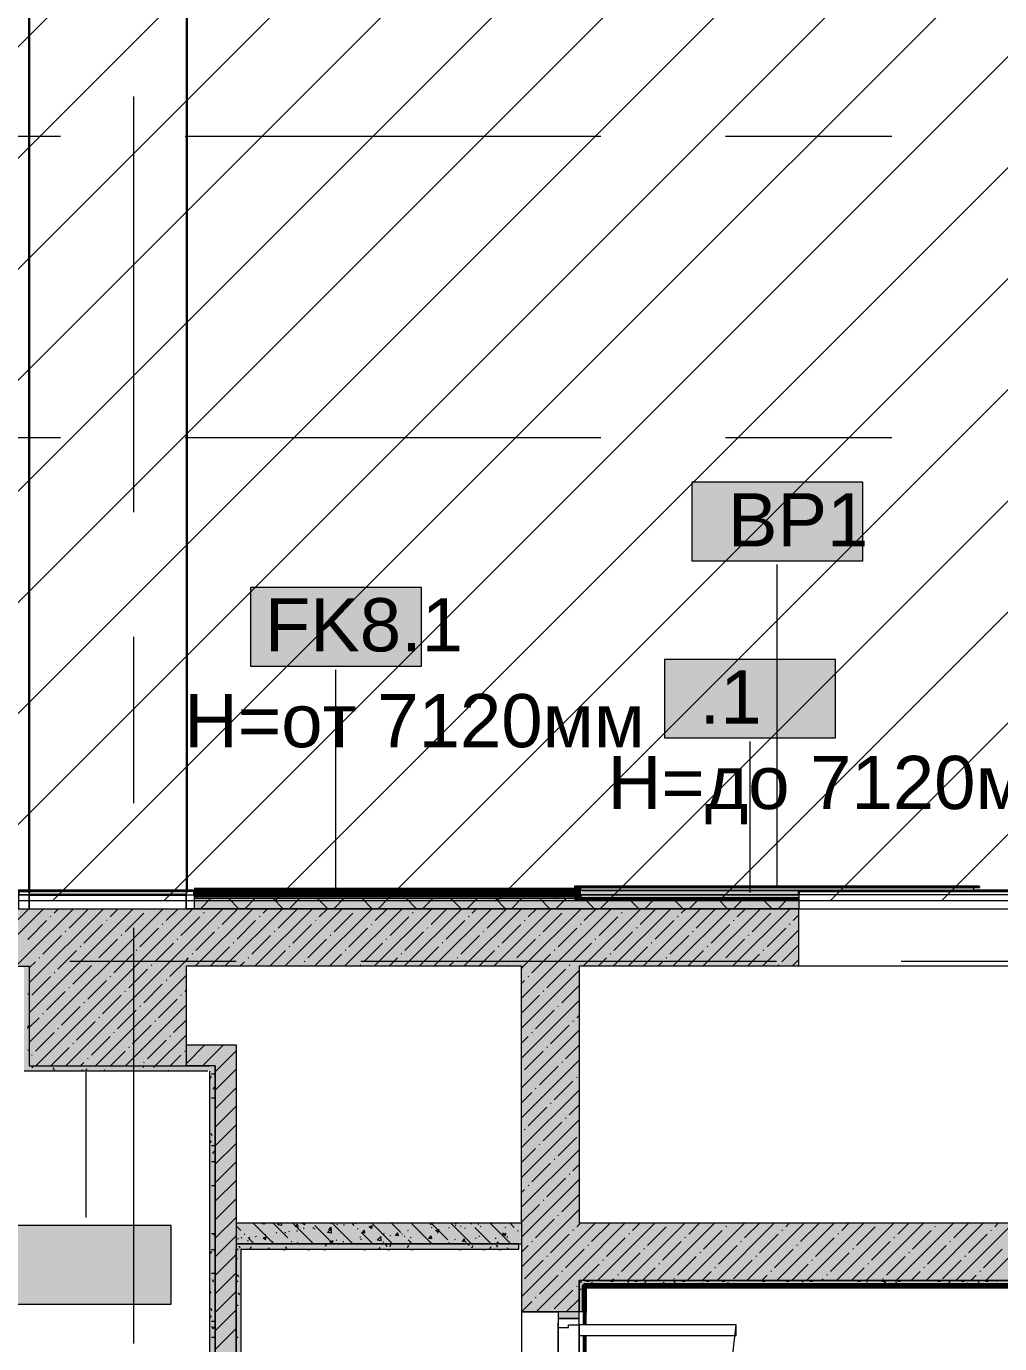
# Model space of a CAD drawing. Header units: millimetres. Extents: x -3817 to 677485, y -22715 to 103890.
# Drawn here: x 345392 to 349109, y 15458 to 20489 of the extents above; entities that cross this region are included whole.
import ezdxf

# ---------------------------------------------------------------- set-up
doc = ezdxf.new("R2010")
doc.units = ezdxf.units.MM
doc.layers.add('PDF _Геометрия', color=7, linetype='Continuous', true_color=0x1d1d1d)
doc.layers.add('PDF _Сплошная заливка', color=7, linetype='Continuous', true_color=0xffffff)
doc.layers.add('PDF _Текст', color=7, linetype='Continuous')
doc.styles.add('PDF GOST-Common', font='arial.ttf')

msp = doc.modelspace()

# ---------------------------------------------------------------- hatches: boundary and pattern name
at = {"layer": 'PDF _Сплошная заливка', "true_color": 0xc0c0c0, "transparency": 33554559}
h = msp.add_hatch(color=9, dxfattribs=at)
h.paths.add_polyline_path([(346933.4, 17159), (347509.9, 17160.5), (347509.9, 17172), (346033.1, 17172), (346033.1, 17159), (346262.4, 17159)], flags=0)
h.paths.add_polyline_path([(342236.4, 17159), (345362.1, 17159), (345362.1, 17172), (341613.9, 17172), (341613.9, 17159)], flags=0)
at = {"layer": 'PDF _Сплошная заливка', "transparency": 33554559}
h = msp.add_hatch(color=256, dxfattribs=at)
h.paths.add_polyline_path([(348342.9, 17119), (348342.9, 17155.5), (347487.4, 17155.5), (347487.4, 17159), (346033.1, 17159), (346033.1, 17119), (348317.4, 17119)], flags=0)
h.paths.add_polyline_path([(341722.9, 17119), (345362.1, 17119), (345362.1, 17159), (341613.9, 17159), (341613.9, 17119)], flags=0)
at = {"layer": 'PDF _Сплошная заливка', "true_color": 0xff8000, "transparency": 33554559}
h = msp.add_hatch(color=30, dxfattribs=at)
h.paths.add_polyline_path([(342072.9, 17172), (345362.1, 17172), (345362.1, 17189), (342072.9, 17189)], flags=0)
h.paths.add_polyline_path([(347478.6, 17172), (348342.9, 17172.5), (348342.9, 17188.5), (346033.1, 17187), (346033.1, 17172), (347436.7, 17172)], flags=0)
h = msp.add_hatch(color=30, dxfattribs=at)
h.paths.add_polyline_path([(346002.9, 17172), (346002.9, 17185), (345404.1, 17185), (345403.1, 17172), (345591.4, 17172)], flags=0)
h.paths.add_polyline_path([(346033.1, 17187), (346033.1, 17189), (346006.1, 17187)], flags=0)
at = {"layer": 'PDF _Сплошная заливка', "true_color": 0x4a715b, "transparency": 33554559}
h = msp.add_hatch(color=117, dxfattribs=at)
h.paths.add_polyline_path([(347981.9, 17155.5), (348342.9, 17155.5), (348342.9, 17160.5), (347487.4, 17160.5), (347487.4, 17155.5), (347939.9, 17155.5)], flags=0)
h.paths.add_polyline_path([(348275.4, 17200.5), (349032.4, 17200.5), (349030.3, 17205.5), (347487.4, 17205.5), (347487.4, 17200.5), (348191.5, 17200.5)], flags=0)
h = msp.add_hatch(color=117, dxfattribs=at)
h.paths.add_polyline_path([(347509.9, 17160.5), (348342.9, 17160.5), (348342.9, 17172.5), (347509.9, 17172.5), (347509.9, 17165.9)], flags=0)
h.paths.add_polyline_path([(348275.4, 17188.5), (349009.9, 17188.5), (349009.9, 17200.5), (347509.9, 17200.5), (347509.9, 17188.5), (348191.5, 17188.5)], flags=0)
at = {"layer": 'PDF _Сплошная заливка', "transparency": 33554559}
h = msp.add_hatch(color=256, dxfattribs=at)
h.paths.add_polyline_path([(350786.8, 16899), (352242.9, 16899), (352242.9, 17119), (350786.8, 17119), (350786.8, 17048.2)], flags=0)
h.paths.add_polyline_path([(355922.9, 16899), (355922.9, 17119), (353702.9, 17119), (353702.9, 16899), (355656.5, 16899)], flags=0)
h.paths.add_polyline_path([(348342.9, 16899), (348342.9, 17119), (346003.1, 17119), (346003.1, 16899), (348275.4, 16899)], flags=0)
h.paths.add_polyline_path([(344102.9, 16899), (345403.1, 16899), (345403.1, 17119), (341722.9, 17119), (341722.9, 16899), (343162.9, 16899)], flags=0)
for points in [[(345591.4, 16519), (346003.1, 16519), (346002.9, 17119), (345403.1, 17119), (345403.1, 16519)], [(346192.9, 16519), (346192.9, 16599), (346003.1, 16599), (346003.1, 16519), (346112.9, 16519)], [(346084.9, 16499), (346092.9, 16499), (346092.9, 16519), (345383.1, 16519), (345383.1, 16499), (345591.4, 16499)], [(346112.9, 13019), (346192.9, 13019), (346192.9, 16519), (346112.9, 16519), (346112.9, 13319)], [(356998.5, 15699), (358082.9, 15699), (358082.9, 15919), (347502.9, 15919), (347502.9, 15699), (356327.5, 15699)]]:
    msp.add_hatch(color=256, dxfattribs=at).paths.add_polyline_path(points)
h = msp.add_hatch(color=256, dxfattribs=at)
h.paths.add_polyline_path([(347282.9, 12809), (347502.9, 12809), (347502.9, 12819), (347282.9, 12819)], flags=0)
h.paths.add_polyline_path([(347282.9, 13319), (347502.9, 13319), (347502.9, 13949), (347282.9, 13949), (347282.9, 13517.4)], flags=0)
h.paths.add_polyline_path([(347282.9, 14649), (347502.9, 14649), (347502.9, 14879), (347282.9, 14879), (347282.9, 14729)], flags=0)
h.paths.add_polyline_path([(347282.9, 15579), (347502.9, 15579), (347502.9, 16899), (347282.9, 16899), (347282.9, 15839)], flags=0)
h = msp.add_hatch(color=256, dxfattribs=at)
h.paths.add_polyline_path([(347502.9, 12799), (347522.9, 12799), (347522.9, 13949), (347502.9, 13949), (347502.9, 12809)], flags=0)
h.paths.add_polyline_path([(347522.9, 14649), (347522.9, 14879), (347502.9, 14879), (347502.9, 14649)], flags=0)
h.paths.add_polyline_path([(347522.9, 15579), (347522.9, 15699), (347502.9, 15699), (347502.9, 15579)], flags=0)
h = msp.add_hatch(color=256, dxfattribs=at)
h.paths.add_polyline_path([(358340.5, 15679), (358503.1, 15679), (358503.1, 15699), (347522.9, 15699), (347522.9, 15679), (356998.5, 15679)], flags=0)
h.paths.add_polyline_path([(361502.9, 15679), (361502.9, 15699), (360103.1, 15699), (360103.1, 15679), (361024.6, 15679)], flags=0)

# ---------------------------------------------------------------- linework, layer by layer
at = {"layer": 'PDF _Геометрия', "color": 8, "lineweight": 9, "true_color": 0x808080}
msp.add_lwpolyline([(357882.9, 17150), (357882.9, 28419), (349202.9, 28419), (349202.9, 28819), (342052.9, 28819), (342052.9, 26599), (342052.9, 17150)], close=True, dxfattribs=at)
at = {"layer": 'PDF _Геометрия', "color": 9, "lineweight": 9, "true_color": 0xc0c0c0}
for points in [[(342099.6, 17150), (353368.6, 28419)], [(342523.9, 17150), (353792.9, 28419)], [(342948.2, 17150), (354217.2, 28419)], [(343372.4, 17150), (354641.4, 28419)], [(343796.7, 17150), (355065.7, 28419)], [(344220.9, 17150), (355489.9, 28419)], [(344645.2, 17150), (355914.2, 28419)], [(345069.5, 17150), (356338.5, 28419)], [(345493.7, 17150), (356762.7, 28419)], [(345918, 17150), (357187, 28419)], [(346342.3, 17150), (357611.3, 28419)], [(346766.5, 17150), (357882.9, 28266.4)], [(347190.8, 17150), (357882.9, 27842.1)], [(347615.1, 17150), (357882.9, 27417.8)], [(348039.3, 17150), (357882.9, 26993.6)], [(348463.6, 17150), (357882.9, 26569.3)], [(348887.9, 17150), (357882.9, 26145)], [(341612.9, 17119), (345362.1, 17119), (345403.1, 17119), (345403.1, 17172), (345403.1, 17119)], [(342072.9, 17172), (345362.1, 17172), (345403.1, 17172), (346002.9, 17172), (346033.1, 17172), (347509.9, 17172)], [(345402.1, 17185), (345362.1, 17185), (345362.1, 17187), (345402.1, 17187)], [(345362.1, 17172), (345362.1, 17185), (345403.1, 17185), (345403.1, 17172), (345362.1, 17172), (345362.1, 17119), (345403.1, 17119), (346002.9, 17119), (346033.1, 17119), (348342.9, 17119), (349202.9, 17119), (349202.9, 17172)], [(345404.1, 17187), (346004.1, 17187)], [(346004.1, 17185), (345404.1, 17185)], [(346033.1, 17172), (346033.1, 17185), (346002.9, 17185), (346002.9, 17172), (346033.1, 17172), (346033.1, 17119)], [(346006.1, 17187), (346033.1, 17187), (346033.1, 17185), (346006.1, 17185)], [(351546.6, 17172), (352242.9, 17172), (352242.9, 17119), (353102.9, 17119), (353102.9, 16899), (352242.9, 16899), (350786.8, 16899), (348342.9, 16899), (347502.9, 16899), (347502.9, 15919), (358082.9, 15919), (358082.9, 16899), (358082.9, 17119)], [(349192.9, 17185), (348342.9, 17185), (348342.9, 17187), (349192.9, 17187)], [(357902.9, 17172), (357902.9, 17185), (358302.9, 17185), (358302.9, 17172), (357902.9, 17172), (357902.9, 17119), (357302.9, 17119), (355922.9, 17119), (353102.9, 17119), (352242.9, 17119), (350786.8, 17119), (349802.6, 17119), (349202.9, 17119), (349202.9, 17172), (348342.9, 17172), (348342.9, 17119), (350786.8, 17119), (350786.8, 17172), (349802.6, 17172)], [(348342.9, 16899), (348342.9, 17119), (346033.1, 17119), (346003.1, 17119)], [(345403.1, 16899), (345403.1, 16519), (346003.1, 16519), (346003.1, 16599), (346192.9, 16599), (346192.9, 16519), (346192.9, 15919), (347282.9, 15919), (347282.9, 16899), (346003.1, 16899)], [(358503.1, 15919), (358503.1, 15899), (358503.1, 15699), (358503.1, 15679), (347522.9, 15679)], [(347522.9, 15579), (347502.9, 15579), (347282.9, 15579), (347422.9, 15579)]]:
    msp.add_lwpolyline(points, dxfattribs=at)
for points in [[(345404.1, 27919), (345404.1, 17179), (345402.1, 17179), (345402.1, 27919)], [(346006.1, 17180.5), (346004.1, 17180.5), (346004.1, 27919), (346006.1, 27919)], [(346002.9, 17172), (346002.9, 17119)], [(349202.6, 17185), (349202.6, 17172), (348342.9, 17172), (348342.9, 17185)], [(347272.9, 15819), (347272.9, 15839), (346192.9, 15839), (347282.9, 15839), (347282.9, 15579), (347282.9, 14879), (347282.9, 14809), (346212.9, 14809), (346212.9, 15819)], [(347502.9, 15489), (347502.9, 14929)]]:
    msp.add_lwpolyline(points, close=True, dxfattribs=at)
at = {"layer": 'PDF _Геометрия', "color": 253, "lineweight": 9, "true_color": 0xaaaaaa}
for points in [[(345802.9, 18633.7), (345802.9, 20221.2)], [(344887.9, 20069), (345522.9, 20069)], [(345999.1, 20069), (347586.6, 20069)], [(348062.9, 20069), (348697.9, 20069)], [(344887.9, 18919), (345522.9, 18919)], [(345999.1, 18919), (347586.6, 18919)], [(348062.9, 18919), (348697.9, 18919)], [(345802.9, 17522.4), (345802.9, 18157.4)], [(345802.9, 15458.7), (345802.9, 17046.2)], [(345557.9, 16919), (346192.9, 16919)], [(346669.1, 16919), (348256.6, 16919)], [(348732.9, 16919), (349367.9, 16919)], [(347422.9, 14919), (347422.9, 15539), (347422.9, 14919)], [(347502.9, 14929), (347636.4, 14944), (347763.2, 14988.4), (347877, 15059.9), (347972, 15154.9), (348043.5, 15268.7), (348087.8, 15395.5), (348102.9, 15529)], [(347502.9, 15489), (347502.9, 14919), (347502.9, 15529)]]:
    msp.add_lwpolyline(points, dxfattribs=at)
at = {"layer": 'PDF _Геометрия', "color": 7, "lineweight": 9}
for points in [[(348586.5, 18747.7), (347933.3, 18747.7), (347933.3, 18447.7), (348586.5, 18447.7)], [(346901, 18345.2), (346247.9, 18345.2), (346247.9, 18045.2), (346901, 18045.2)], [(348482.9, 18071.1), (347829.7, 18071.1), (347829.7, 17771.1), (348482.9, 17771.1)], [(347509.9, 17188.5), (347509.9, 17200.5), (349009.9, 17200.5), (349009.9, 17188.5)], [(349002.4, 17188.5), (347517.4, 17188.5)], [(348342.9, 17155.5), (347487.4, 17155.5), (348342.9, 17155.5), (347517.4, 17155.5)], [(345945.6, 15909.1), (345292.5, 15909.1), (345292.5, 15609.1), (345945.6, 15609.1)]]:
    msp.add_lwpolyline(points, close=True, dxfattribs=at)
for points in [[(348259.9, 17205.5), (348259.9, 18433.8)], [(346574.5, 17186), (346574.5, 18031.3)], [(348156.3, 17180.5), (348156.3, 17757.2)], [(346033.1, 17159), (347487.4, 17159)], [(349030.3, 17205.5), (347487.4, 17205.5), (349032.4, 17205.5)], [(347499.6, 17200.5), (347487.4, 17200.5), (347487.4, 17205.5), (347487.4, 17200.5), (349032.4, 17200.5)], [(347487.4, 17160.5), (347487.4, 17155.5), (347487.4, 17160.5), (348342.9, 17160.5), (347509.9, 17160.5), (347509.9, 17172.5), (348342.9, 17172.5), (347517.4, 17172.5), (348342.9, 17172.5), (347509.9, 17172.5), (347509.9, 17160.5)], [(349009.9, 17200.5), (349009.9, 17188.5), (347509.9, 17188.5), (347509.9, 17200.5)], [(349002.4, 17205.5), (347517.4, 17205.5), (349002.4, 17205.5)], [(349032.4, 17205.5), (349032.4, 17200.5), (349032.4, 17205.5)], [(345403.1, 17119), (346003.1, 17119)], [(344102.9, 16899), (344182.9, 16899), (345383.1, 16899), (345403.1, 16899), (345403.1, 16519), (346003.1, 16519), (346003.1, 16899)], [(346112.9, 16519), (346092.9, 16519), (346003.1, 16519), (346092.9, 16519)], [(346112.9, 13319), (346112.9, 13399), (346112.9, 13419), (346112.9, 16519), (346112.9, 13419)], [(346084.9, 16499), (345383.1, 16499)], [(345619, 16495), (345619, 15939.2)], [(346092.9, 13419), (346092.9, 16499)], [(346192.9, 15919), (346192.9, 15839), (346192.9, 15819), (346192.9, 14809), (346192.9, 15819)], [(347282.9, 15919), (347282.9, 15839)], [(347522.9, 15699), (358082.9, 15699), (347522.9, 15699), (347502.9, 15699), (347502.9, 15579), (347502.9, 15699)], [(347522.9, 15579), (347522.9, 15678)]]:
    msp.add_lwpolyline(points, dxfattribs=at)
at = {"layer": 'PDF _Геометрия', "color": 30, "lineweight": 30, "true_color": 0xff8000}
for points in [[(345362.1, 17172), (345362.1, 17189), (345402.1, 17189)], [(346002.9, 17172), (345403.1, 17172)], [(345404.1, 17189), (346004.1, 17189)], [(346006.1, 17189), (346033.1, 17189), (346033.1, 17172)], [(348342.9, 17188.5), (348342.9, 17172.5)], [(349009.9, 17189), (349182.9, 17189), (349200.9, 17189)]]:
    msp.add_lwpolyline(points, dxfattribs=at)
at = {"layer": 'PDF _Геометрия', "color": 30, "lineweight": 70, "true_color": 0xff8000}
for points in [[(347509.9, 17189), (346033.1, 17189)], [(347509.9, 17172), (346033.1, 17172)]]:
    msp.add_lwpolyline(points, dxfattribs=at)
at = {"layer": 'PDF _Геометрия', "lineweight": 9}
for points in [[(346096.7, 17159), (346056.7, 17119)], [(346203.7, 17119), (346163.7, 17159)], [(346266.4, 17159), (346226.4, 17119)], [(346373.4, 17119), (346333.4, 17159)], [(346436.1, 17159), (346396.1, 17119)], [(346543.1, 17119), (346503.1, 17159)], [(346605.8, 17159), (346565.8, 17119)], [(346712.8, 17119), (346672.8, 17159)], [(346775.5, 17159), (346735.5, 17119)], [(346882.5, 17119), (346842.5, 17159)], [(346945.2, 17159), (346905.2, 17119)], [(347052.3, 17119), (347012.3, 17159)], [(347114.9, 17159), (347074.9, 17119)], [(347222, 17119), (347182, 17159)], [(347284.6, 17159), (347244.6, 17119)], [(347391.7, 17119), (347351.7, 17159)], [(347454.4, 17159), (347414.4, 17119)], [(345238.2, 16899), (345403.1, 17064), (345458.2, 17119)], [(345341.2, 17059), (345401.1, 17119)], [(345352.2, 16899), (345403.1, 16949.9), (345572.2, 17119)], [(345403.1, 16835.9), (345686.3, 17119)], [(345403.1, 16721.8), (345800.3, 17119)], [(345403.1, 16607.8), (345914.4, 17119)], [(345428.4, 16519), (346003.1, 17093.7), (346028.4, 17119)], [(345498, 17101.8), (345515.2, 17119)], [(345542.5, 16519), (346003.1, 16979.7), (346142.5, 17119)], [(345555, 17044.8), (345626.3, 17116.1)], [(345711.8, 17087.6), (345743.3, 17119)], [(345854.4, 17116.1), (345856.8, 17118.4)], [(345925.7, 17073.3), (345971.4, 17119)], [(346034, 17119), (346033.1, 17119.9)], [(346036.5, 16899), (346256.5, 17119)], [(346082.5, 17116.1), (346085.4, 17119)], [(346139.5, 17059), (346199.5, 17119)], [(346150.6, 16899), (346370.6, 17119)], [(346264.6, 16899), (346484.6, 17119)], [(346296.3, 17101.8), (346313.5, 17119)], [(346353.4, 17044.8), (346424.7, 17116.1)], [(346378.7, 16899), (346598.7, 17119)], [(346492.7, 16899), (346712.7, 17119)], [(346510.2, 17087.6), (346541.6, 17119)], [(346606.8, 16899), (346826.8, 17119)], [(346652.8, 17116.1), (346655.1, 17118.4)], [(346720.8, 16899), (346940.8, 17119)], [(346724, 17073.3), (346769.7, 17119)], [(346834.9, 16899), (347054.9, 17119)], [(346880.9, 17116.1), (346883.8, 17119)], [(346937.9, 17059), (346997.8, 17119)], [(346948.9, 16899), (347168.9, 17119)], [(347063, 16899), (347283, 17119)], [(347094.7, 17101.8), (347111.9, 17119)], [(347151.7, 17044.8), (347223, 17116.1)], [(347177, 16899), (347397, 17119)], [(347282.9, 16890.8), (347291.1, 16899), (347511.1, 17119)], [(347282.9, 16776.8), (347405.1, 16899), (347625.1, 17119)], [(347308.5, 17087.6), (347340, 17119)], [(347451.1, 17116.1), (347453.5, 17118.4)], [(347519.2, 16899), (347739.2, 17119)], [(347522.4, 17073.3), (347568.1, 17119)], [(347561.4, 17119), (347524.9, 17155.5)], [(347620.6, 17155.5), (347584.1, 17119)], [(347633.2, 16899), (347853.2, 17119)], [(347679.2, 17116.1), (347682.1, 17119)], [(347731.1, 17119), (347694.6, 17155.5)], [(347736.2, 17059), (347796.2, 17119)], [(347747.3, 16899), (347967.3, 17119)], [(347790.3, 17155.5), (347753.8, 17119)], [(347861.3, 16899), (348081.3, 17119)], [(347900.8, 17119), (347864.3, 17155.5)], [(347893, 17101.8), (347910.2, 17119)], [(347960, 17155.5), (347923.5, 17119)], [(347950.1, 17044.8), (348021.3, 17116.1)], [(347975.4, 16899), (348195.4, 17119)], [(348070.5, 17119), (348034, 17155.5)], [(348089.4, 16899), (348309.4, 17119)], [(348129.7, 17155.5), (348093.2, 17119)], [(348106.9, 17087.6), (348138.3, 17119)], [(348240.2, 17119), (348203.7, 17155.5)], [(348249.4, 17116.1), (348251.8, 17118.4)], [(348299.4, 17155.5), (348262.9, 17119)], [(345398.2, 17002), (345403.1, 17007), (345469.5, 17073.3)], [(345483.7, 17087.6), (345486.1, 17089.9)], [(345612.1, 16987.8), (345683.3, 17059)], [(345697.6, 17073.3), (345700, 17075.7)], [(345768.9, 17030.5), (345840.2, 17101.8)], [(345911.4, 17059), (345913.8, 17061.4)], [(345982.7, 17016.3), (346003.1, 17036.7), (346054, 17087.6)], [(346068.2, 17101.8), (346070.6, 17104.2)], [(346196.6, 17002), (346267.8, 17073.3)], [(346282.1, 17087.6), (346284.5, 17089.9)], [(346410.4, 16987.8), (346481.7, 17059)], [(346495.9, 17073.3), (346498.3, 17075.7)], [(346567.2, 17030.5), (346638.5, 17101.8)], [(346709.8, 17059), (346712.1, 17061.4)], [(346781.1, 17016.3), (346852.3, 17087.6)], [(346866.6, 17101.8), (346869, 17104.2)], [(346994.9, 17002), (347066.2, 17073.3)], [(347080.4, 17087.6), (347082.8, 17089.9)], [(347208.7, 16987.8), (347280, 17059)], [(347294.3, 17073.3), (347296.7, 17075.7)], [(347365.6, 17030.5), (347436.8, 17101.8)], [(347508.1, 17059), (347510.5, 17061.4)], [(347579.4, 17016.3), (347650.7, 17087.6)], [(347664.9, 17101.8), (347667.3, 17104.2)], [(347793.2, 17002), (347864.5, 17073.3)], [(347878.8, 17087.6), (347881.2, 17089.9)], [(348007.1, 16987.8), (348078.4, 17059)], [(348092.6, 17073.3), (348095, 17075.7)], [(348163.9, 17030.5), (348235.2, 17101.8)], [(348306.5, 17059), (348308.8, 17061.4)], [(348320.7, 17073.3), (348342.9, 17095.5)], [(345455.2, 16945), (345526.5, 17016.3)], [(345540.8, 17030.5), (345543.1, 17032.9)], [(345754.6, 17016.3), (345757, 17018.6)], [(345825.9, 16973.5), (345897.2, 17044.8)], [(346039.7, 16959.2), (346111, 17030.5)], [(346125.3, 17044.8), (346127.6, 17047.2)], [(346253.6, 16945), (346324.9, 17016.3)], [(346339.1, 17030.5), (346341.5, 17032.9)], [(346553, 17016.3), (346555.3, 17018.6)], [(346624.2, 16973.5), (346695.5, 17044.8)], [(346838.1, 16959.2), (346909.4, 17030.5)], [(346923.6, 17044.8), (346926, 17047.2)], [(347051.9, 16945), (347123.2, 17016.3)], [(347137.5, 17030.5), (347139.8, 17032.9)], [(347351.3, 17016.3), (347353.7, 17018.6)], [(347422.6, 16973.5), (347493.9, 17044.8)], [(347636.4, 16959.2), (347707.7, 17030.5)], [(347722, 17044.8), (347724.3, 17047.2)], [(347850.3, 16945), (347921.6, 17016.3)], [(347935.8, 17030.5), (347938.2, 17032.9)], [(348149.6, 17016.3), (348152, 17018.6)], [(348203.5, 16899), (348342.9, 17038.4)], [(348220.9, 16973.5), (348292.2, 17044.8)], [(345512.3, 16888), (345583.5, 16959.2)], [(345597.8, 16973.5), (345600.2, 16975.9)], [(345669.1, 16930.7), (345740.4, 17002)], [(345811.6, 16959.2), (345814, 16961.6)], [(345882.9, 16916.5), (345954.2, 16987.8)], [(345968.5, 17002), (345970.8, 17004.4)], [(346096.8, 16902.2), (346168, 16973.5)], [(346182.3, 16987.8), (346184.7, 16990.1)], [(346321.6, 16899), (346381.9, 16959.2)], [(346396.1, 16973.5), (346398.5, 16975.9)], [(346467.4, 16930.7), (346538.7, 17002)], [(346610, 16959.2), (346612.4, 16961.6)], [(346681.3, 16916.5), (346752.5, 16987.8)], [(346766.8, 17002), (346769.2, 17004.4)], [(346895.1, 16902.2), (346966.4, 16973.5)], [(346980.6, 16987.8), (346983, 16990.1)], [(347120, 16899), (347180.2, 16959.2)], [(347194.5, 16973.5), (347196.9, 16975.9)], [(347265.8, 16930.7), (347337, 17002)], [(347408.3, 16959.2), (347410.7, 16961.6)], [(347479.6, 16916.5), (347550.9, 16987.8)], [(347565.1, 17002), (347567.5, 17004.4)], [(347693.5, 16902.2), (347764.7, 16973.5)], [(347779, 16987.8), (347781.4, 16990.1)], [(347918.3, 16899), (347978.6, 16959.2)], [(347992.8, 16973.5), (347995.2, 16975.9)], [(348064.1, 16930.7), (348135.4, 17002)], [(348206.7, 16959.2), (348209, 16961.6)], [(348278, 16916.5), (348342.9, 16981.4)], [(345403.1, 16892.9), (345426.7, 16916.5)], [(345441, 16930.7), (345443.3, 16933.1)], [(345654.8, 16916.5), (345657.2, 16918.9)], [(345726.1, 16873.7), (345797.4, 16945)], [(345939.9, 16859.5), (346003.1, 16922.7), (346011.2, 16930.7)], [(346025.5, 16945), (346027.9, 16947.4)], [(346207.6, 16899), (346225.1, 16916.5)], [(346239.3, 16930.7), (346241.7, 16933.1)], [(346453.2, 16916.5), (346455.5, 16918.9)], [(346549.7, 16899), (346595.7, 16945)], [(346777.8, 16899), (346809.6, 16930.7)], [(346823.8, 16945), (346826.2, 16947.4)], [(347005.9, 16899), (347023.4, 16916.5)], [(347037.7, 16930.7), (347040, 16933.1)], [(347251.5, 16916.5), (347253.9, 16918.9)], [(347322.8, 16873.7), (347348.1, 16899), (347394.1, 16945)], [(347576.2, 16899), (347607.9, 16930.7)], [(347622.2, 16945), (347624.5, 16947.4)], [(347804.3, 16899), (347821.8, 16916.5)], [(347836, 16930.7), (347838.4, 16933.1)], [(348049.9, 16916.5), (348052.2, 16918.9)], [(348146.4, 16899), (348192.4, 16945)], [(348317.5, 16899), (348342.9, 16924.4)], [(345412.5, 16788.2), (345483.7, 16859.5)], [(345498, 16873.7), (345500.4, 16876.1)], [(345569.3, 16830.9), (345640.6, 16902.2)], [(345656.5, 16519), (346003.1, 16865.6)], [(345711.8, 16859.5), (345714.2, 16861.8)], [(345783.1, 16816.7), (345854.4, 16888)], [(345868.7, 16902.2), (345871, 16904.6)], [(346435.7, 16899), (346438.9, 16902.2)], [(346667, 16902.2), (346669.4, 16904.6)], [(347234, 16899), (347237.3, 16902.2)], [(347282.9, 16662.7), (347502.9, 16882.7)], [(347308.5, 16859.5), (347310.9, 16861.8)], [(347379.8, 16816.7), (347451.1, 16888)], [(347465.4, 16902.2), (347467.7, 16904.6)], [(348032.4, 16899), (348035.6, 16902.2)], [(348263.7, 16902.2), (348266.1, 16904.6)], [(345555, 16816.7), (345557.4, 16819.1)], [(345626.3, 16773.9), (345697.6, 16845.2)], [(345768.9, 16802.4), (345771.2, 16804.8)], [(345840.2, 16759.7), (345911.4, 16830.9)], [(345925.7, 16845.2), (345928.1, 16847.6)], [(345997, 16802.4), (346003.1, 16808.6)], [(347282.9, 16833.8), (347294.3, 16845.2)], [(347365.6, 16802.4), (347367.9, 16804.8)], [(347436.8, 16759.7), (347502.9, 16825.7)], [(345469.5, 16731.2), (345540.8, 16802.4)], [(345612.1, 16759.7), (345614.4, 16762)], [(345683.3, 16716.9), (345754.6, 16788.2)], [(345897.2, 16702.6), (345968.5, 16773.9)], [(345982.7, 16788.2), (345985.1, 16790.5)], [(347282.9, 16719.8), (347351.3, 16788.2)], [(347282.9, 16548.7), (347502.9, 16768.7)], [(345455.2, 16716.9), (345457.6, 16719.3)], [(345526.5, 16674.1), (345597.8, 16745.4)], [(345669.1, 16702.6), (345671.4, 16705)], [(345740.4, 16659.9), (345811.6, 16731.2)], [(345770.6, 16519), (346003.1, 16751.6)], [(345825.9, 16745.4), (345828.3, 16747.8)], [(347337, 16659.9), (347408.3, 16731.2)], [(347422.6, 16745.4), (347425, 16747.8)], [(347493.9, 16702.6), (347502.9, 16711.7)], [(345403.1, 16664.8), (345441, 16702.6)], [(345512.3, 16659.9), (345514.6, 16662.2)], [(345583.5, 16617.1), (345654.8, 16688.4)], [(345797.4, 16602.8), (345868.7, 16674.1)], [(345882.9, 16688.4), (345885.3, 16690.8)], [(345954.2, 16645.6), (346003.1, 16694.6)], [(347282.9, 16434.6), (347502.9, 16654.6)], [(347394.1, 16602.8), (347465.4, 16674.1)], [(347479.6, 16688.4), (347482, 16690.8)], [(345426.7, 16574.3), (345498, 16645.6)], [(345569.3, 16602.8), (345571.7, 16605.2)], [(345640.6, 16560.1), (345711.8, 16631.4)], [(345726.1, 16645.6), (345728.5, 16648)], [(345854.4, 16545.8), (345925.7, 16617.1)], [(345884.6, 16519), (346003.1, 16637.5)], [(345939.9, 16631.4), (345942.3, 16633.7)], [(347282.9, 16605.7), (347308.5, 16631.4)], [(347322.8, 16645.6), (347325.2, 16648)], [(345412.5, 16560.1), (345414.8, 16562.4)], [(345485.4, 16519), (345555, 16588.6)], [(345713.5, 16519), (345768.9, 16574.3)], [(345783.1, 16588.6), (345785.5, 16591)], [(345941.6, 16519), (345982.7, 16560.1)], [(345997, 16574.3), (345999.3, 16576.7)], [(346003.1, 16598.8), (346003.4, 16599)], [(346003.1, 16528), (346074.1, 16599)], [(346064.8, 16519), (346144.8, 16599)], [(346112.9, 16496.4), (346135.5, 16519), (346192.9, 16576.4)], [(347294.3, 16503.1), (347365.6, 16574.3)], [(347379.8, 16588.6), (347382.2, 16591)], [(347451.1, 16545.8), (347502.9, 16597.6)], [(345599.5, 16519), (345612.1, 16531.6)], [(345626.3, 16545.8), (345628.7, 16548.2)], [(345840.2, 16531.6), (345842.5, 16533.9)], [(345998.7, 16519), (346003.1, 16523.5)], [(346112.9, 16425.7), (346192.9, 16505.7)], [(347282.9, 16320.6), (347502.9, 16540.6)], [(347351.3, 16446), (347422.6, 16517.3)], [(347436.8, 16531.6), (347439.2, 16533.9)], [(347408.3, 16389), (347479.6, 16460.3)], [(347493.9, 16474.5), (347496.2, 16476.9)], [(346112.9, 16354.9), (346192.9, 16434.9)], [(347282.9, 16206.5), (347502.9, 16426.5)], [(347282.9, 16377.6), (347322.8, 16417.5)], [(347337, 16431.8), (347339.4, 16434.1)], [(346112.9, 16284.2), (346192.9, 16364.2)], [(347308.5, 16289.2), (347379.8, 16360.5)], [(347394.1, 16374.7), (347396.4, 16377.1)], [(347465.4, 16332), (347502.9, 16369.5)], [(347282.9, 16092.5), (347502.9, 16312.5)], [(347365.6, 16232.2), (347436.8, 16303.5)], [(347451.1, 16317.7), (347453.5, 16320.1)], [(346112.9, 16213.5), (346192.9, 16293.5)], [(347294.3, 16275), (347296.7, 16277.3)], [(346112.9, 16142.8), (346192.9, 16222.8)], [(347282.9, 16149.5), (347337, 16203.7)], [(347351.3, 16217.9), (347353.7, 16220.3)], [(347422.6, 16175.2), (347493.9, 16246.4)], [(346112.9, 16072.1), (346192.9, 16152.1)], [(347282.9, 15978.4), (347502.9, 16198.4)], [(347408.3, 16160.9), (347410.7, 16163.3)], [(347322.8, 16075.4), (347394.1, 16146.6)], [(347465.4, 16103.9), (347467.7, 16106.3)], [(347479.6, 16118.1), (347502.9, 16141.4)], [(346112.9, 16001.4), (346192.9, 16081.4)], [(347282.9, 15864.4), (347502.9, 16084.4)], [(347308.5, 16061.1), (347310.9, 16063.5)], [(347379.8, 16018.3), (347451.1, 16089.6)], [(346112.9, 15930.7), (346192.9, 16010.7)], [(347282.9, 16035.5), (347294.3, 16046.9)], [(347365.6, 16004.1), (347367.9, 16006.5)], [(347436.8, 15961.3), (347502.9, 16027.4)], [(347282.9, 15921.4), (347351.3, 15989.8)], [(347282.9, 15750.3), (347502.9, 15970.3)], [(347422.6, 15947.1), (347425, 15949.4)], [(346112.9, 15860), (346192.9, 15940)], [(347282.9, 15636.3), (347502.9, 15856.3), (347565.6, 15919)], [(347337, 15861.5), (347408.3, 15932.8)], [(347339.7, 15579), (347502.9, 15742.2), (347679.6, 15919)], [(347493.9, 15904.3), (347502.9, 15913.3), (347508.6, 15919)], [(347550.9, 15847.3), (347622.2, 15918.5)], [(347573.7, 15699), (347793.7, 15919)], [(347687.7, 15699), (347907.7, 15919)], [(347707.7, 15890), (347736.7, 15919)], [(347764.7, 15833), (347836, 15904.3)], [(347801.8, 15699), (348021.8, 15919)], [(347850.3, 15918.5), (347850.7, 15919)], [(347915.8, 15699), (348135.8, 15919)], [(347921.6, 15875.8), (347964.8, 15919)], [(348029.9, 15699), (348249.9, 15919)], [(348064.1, 15904.3), (348066.5, 15906.7)], [(348078.4, 15918.5), (348078.8, 15919)], [(348135.4, 15861.5), (348192.9, 15919)], [(348143.9, 15699), (348363.9, 15919)], [(348258, 15699), (348478, 15919)], [(348292.2, 15904.3), (348306.9, 15919)], [(348349.2, 15847.3), (348420.5, 15918.5)], [(348372, 15699), (348592, 15919)], [(348486.1, 15699), (348706.1, 15919)], [(348506.1, 15890), (348535, 15919)], [(348563.1, 15833), (348634.4, 15904.3)], [(348600.1, 15699), (348820.1, 15919)], [(348648.6, 15918.5), (348649.1, 15919)], [(348714.2, 15699), (348934.2, 15919)], [(348719.9, 15875.8), (348763.1, 15919)], [(348828.2, 15699), (349048.2, 15919)], [(348862.5, 15904.3), (348864.8, 15906.7)], [(348876.7, 15918.5), (348877.2, 15919)], [(348933.7, 15861.5), (348991.2, 15919)], [(348942.3, 15699), (349162.3, 15919)], [(349056.3, 15699), (349276.3, 15919)], [(349090.6, 15904.3), (349105.3, 15919)], [(346112.9, 15789.3), (346192.9, 15869.3)], [(347322.8, 15847.3), (347325.2, 15849.6)], [(347394.1, 15804.5), (347465.4, 15875.8)], [(347479.6, 15890), (347482, 15892.4)], [(347607.9, 15790.2), (347679.2, 15861.5)], [(347693.5, 15875.8), (347695.8, 15878.2)], [(347907.3, 15861.5), (347909.7, 15863.9)], [(347978.6, 15818.8), (348049.9, 15890)], [(348121.1, 15847.3), (348123.5, 15849.6)], [(348192.4, 15804.5), (348263.7, 15875.8)], [(348278, 15890), (348280.3, 15892.4)], [(348406.3, 15790.2), (348477.5, 15861.5)], [(348491.8, 15875.8), (348494.2, 15878.2)], [(348705.6, 15861.5), (348708, 15863.9)], [(348776.9, 15818.8), (348848.2, 15890)], [(348919.5, 15847.3), (348921.9, 15849.6)], [(348990.8, 15804.5), (349062, 15875.8)], [(349076.3, 15890), (349078.7, 15892.4)], [(346112.9, 15718.5), (346192.9, 15798.5)], [(347282.9, 15807.4), (347308.5, 15833)], [(347451.1, 15747.5), (347502.9, 15799.3), (347522.4, 15818.8)], [(347536.6, 15833), (347539, 15835.4)], [(347664.9, 15733.2), (347736.2, 15804.5)], [(347750.5, 15818.8), (347752.8, 15821.1)], [(347821.8, 15776), (347893, 15847.3)], [(347964.3, 15804.5), (347966.7, 15806.9)], [(348035.6, 15761.7), (348106.9, 15833)], [(348249.4, 15747.5), (348320.7, 15818.8)], [(348335, 15833), (348337.3, 15835.4)], [(348463.3, 15733.2), (348534.6, 15804.5)], [(348548.8, 15818.8), (348551.2, 15821.1)], [(348620.1, 15776), (348691.4, 15847.3)], [(348762.7, 15804.5), (348765, 15806.9)], [(348833.9, 15761.7), (348905.2, 15833)], [(349047.8, 15747.5), (349119.1, 15818.8)], [(347294.3, 15704.7), (347365.6, 15776)], [(347379.8, 15790.2), (347382.2, 15792.6)], [(347516.7, 15699), (347579.4, 15761.7)], [(347593.7, 15776), (347596, 15778.4)], [(347807.5, 15761.7), (347809.9, 15764.1)], [(347878.8, 15719), (347950.1, 15790.2)], [(348021.3, 15747.5), (348023.7, 15749.8)], [(348092.6, 15704.7), (348163.9, 15776)], [(348178.2, 15790.2), (348180.5, 15792.6)], [(348315, 15699), (348377.7, 15761.7)], [(348392, 15776), (348394.4, 15778.4)], [(348605.8, 15761.7), (348608.2, 15764.1)], [(348677.1, 15719), (348748.4, 15790.2)], [(348819.7, 15747.5), (348822.1, 15749.8)], [(348891, 15704.7), (348962.2, 15776)], [(348976.5, 15790.2), (348978.9, 15792.6)], [(346112.9, 15647.8), (346192.9, 15727.8)], [(347351.3, 15647.7), (347422.6, 15719)], [(347436.8, 15733.2), (347439.2, 15735.6)], [(347630.7, 15699), (347636.4, 15704.7)], [(347650.7, 15719), (347653.1, 15721.3)], [(347744.8, 15699), (347793.2, 15747.5)], [(347864.5, 15704.7), (347866.9, 15707.1)], [(347972.9, 15699), (348007.1, 15733.2)], [(348201, 15699), (348220.9, 15719)], [(348235.2, 15733.2), (348237.6, 15735.6)], [(348429.1, 15699), (348434.8, 15704.7)], [(348449, 15719), (348451.4, 15721.3)], [(348543.1, 15699), (348591.6, 15747.5)], [(348662.9, 15704.7), (348665.2, 15707.1)], [(348771.2, 15699), (348805.4, 15733.2)], [(348999.3, 15699), (349019.3, 15719)], [(349033.5, 15733.2), (349035.9, 15735.6)], [(346112.9, 15577.1), (346192.9, 15657.1)], [(347408.3, 15590.7), (347479.6, 15661.9)], [(347493.9, 15676.2), (347496.2, 15678.6)], [(347282.9, 15579.3), (347322.8, 15619.2)], [(347337, 15633.4), (347339.4, 15635.8)], [(347453.7, 15579), (347502.9, 15628.2)], [(346112.9, 15506.4), (346192.9, 15586.4)], [(346112.9, 15435.7), (346192.9, 15515.7)]]:
    msp.add_lwpolyline(points, dxfattribs=at)
at = {"layer": 'PDF _Геометрия', "color": 250, "lineweight": 9, "true_color": 0x3c3c3c}
for points in [[(346362.4, 17172), (346361.1, 17169.8)], [(347183.6, 17172), (347180.2, 17166.1)], [(347418.3, 17172), (347410.7, 17159)]]:
    msp.add_lwpolyline(points, dxfattribs=at)
at = {"layer": 'PDF _Геометрия', "color": 253, "lineweight": 9, "true_color": 0x9b9b9b}
for points in [[(345398, 16793.2), (345403.1, 16793.2)], [(345399.8, 16670.6), (345394.8, 16661.9)], [(345398, 16671.3), (345403.1, 16671.3)], [(345398, 16579.9), (345403.1, 16579.9)], [(345417.9, 16519), (345413, 16510.6)], [(345459, 16518.9), (345469, 16518.9)], [(345500.1, 16502.4), (345495.1, 16511.1)], [(345523.5, 16519), (345522.7, 16517.7)], [(345550.4, 16518.9), (345560.5, 16518.9)], [(345607.7, 16499), (345604.7, 16504.1)], [(345622.1, 16507), (345617.5, 16499)], [(345641.9, 16518.9), (345651.9, 16518.9)], [(345690.2, 16503), (345687.9, 16499)], [(345769.8, 16519), (345768.4, 16516.6)], [(345824.7, 16518.9), (345834.8, 16518.9)], [(345840.2, 16519), (345836.4, 16512.5)], [(345881.9, 16511.7), (345877.7, 16519)], [(345916.2, 16518.9), (345926.2, 16518.9)], [(345977.1, 16518.9), (345987.2, 16518.9)], [(345537.3, 16499), (345536.7, 16500)], [(345783.6, 16499), (345782.4, 16501.1)], [(345935.9, 16501.9), (345934.3, 16499)], [(346098.4, 16478.5), (346093.3, 16469.7)], [(346099.1, 16488.4), (346109.1, 16488.4)], [(346112.9, 16477.4), (346111.4, 16479.9)], [(346109.5, 16436.8), (346104.5, 16428.1)], [(346094.2, 16387.9), (346092.9, 16390.1)], [(346099.1, 16397), (346109.1, 16397)], [(346102.3, 16251.8), (346097.3, 16260.5)], [(346097.3, 16232.7), (346092.9, 16225.1)], [(346099.1, 16214.1), (346109.1, 16214.1)], [(346099.1, 16153.2), (346109.1, 16153.2)], [(346108.4, 16191.1), (346103.4, 16182.4)], [(346099.1, 16061.7), (346109.1, 16061.7)], [(346099.1, 15878.8), (346109.1, 15878.8)], [(346111.6, 15870), (346106.6, 15878.7)], [(346099.2, 15809.3), (346094.1, 15800.6)], [(346099.1, 15817.9), (346109.1, 15817.9)], [(346112.9, 15806.8), (346110.6, 15810.7)], [(346210.1, 15821.3), (346205.1, 15830)], [(346250.5, 15827.5), (346245.6, 15819)], [(346318.5, 15823.4), (346316, 15819)], [(346373.4, 15817.9), (346383.4, 15817.9)], [(346387.4, 15819), (346382.8, 15827)], [(346464.8, 15817.9), (346474.9, 15817.9)], [(346493, 15819), (346492.4, 15820)], [(346525.8, 15817.9), (346535.8, 15817.9)], [(346537.8, 15837.6), (346532.8, 15828.9)], [(346678.2, 15817.9), (346688.2, 15817.9)], [(346728, 15838.7), (346727.8, 15839)], [(346741.9, 15825.3), (346738.3, 15819)], [(346769.6, 15827.6), (346764.6, 15836.3)], [(346769.6, 15817.9), (346779.7, 15817.9)], [(346783.6, 15836.5), (346778.6, 15827.8)], [(346851.6, 15832.4), (346846.6, 15823.7)], [(346861.1, 15817.9), (346871.1, 15817.9)], [(347043.9, 15817.9), (347054, 15817.9)], [(347083.4, 15832.8), (347079.8, 15839)], [(347097.3, 15831.3), (347092.3, 15822.6)], [(347135.4, 15817.9), (347145.4, 15817.9)], [(347151.4, 15836.8), (347150.2, 15839)], [(347165.4, 15827.2), (347160.6, 15819)], [(347193, 15825.7), (347188, 15834.4)], [(347196.3, 15817.9), (347206.4, 15817.9)], [(347232.1, 15819), (347229.7, 15823.2)], [(346198.9, 15779.7), (346193.9, 15788.4)], [(346099.1, 15726.4), (346109.1, 15726.4)], [(346108.6, 15692.3), (346103.6, 15701)], [(346203, 15711.6), (346198, 15720.3)], [(346212.9, 15701.5), (346210.9, 15698)], [(347515, 15694.8), (347512.5, 15699)], [(347692.7, 15691.8), (347688.5, 15699)], [(348252.2, 15698.1), (348251.6, 15699)], [(348358.4, 15699), (348354.5, 15692.2)], [(348604.8, 15699), (348600.2, 15691.1)], [(348675.6, 15696.2), (348674, 15699)], [(349031, 15690.2), (349026, 15698.9)], [(349099.1, 15694.3), (349096.3, 15699)], [(346097.4, 15650.7), (346092.9, 15658.6)], [(346192.9, 15696), (346200.6, 15696)], [(346207.1, 15643.6), (346202.1, 15652.3)], [(347502.9, 15665.5), (347511.2, 15665.5)], [(347503.8, 15653.2), (347502.9, 15654.8)], [(347512.6, 15697.1), (347507.6, 15688.4)], [(347531.6, 15696), (347541.7, 15696)], [(347556.6, 15683.6), (347551.6, 15692.3)], [(347594.5, 15679), (347593.2, 15681.2)], [(347623.1, 15696), (347633.1, 15696)], [(347716.7, 15684.9), (347713.3, 15679)], [(347714.5, 15696), (347724.5, 15696)], [(347758.4, 15696), (347753.3, 15687.3)], [(347826.4, 15692), (347821.4, 15683.2)], [(347870.4, 15688.8), (347865.4, 15697.5)], [(347897.4, 15696), (347907.4, 15696)], [(347911.2, 15679), (347907, 15686.4)], [(347980.1, 15681.7), (347975, 15690.5)], [(347988.8, 15696), (347998.9, 15696)], [(348016.8, 15679), (348016.7, 15679.3)], [(348049.8, 15696), (348059.8, 15696)], [(348072.1, 15690.9), (348067.1, 15682.1)], [(348140.2, 15686.8), (348135.7, 15679)], [(348157.6, 15679), (348152.7, 15687.5)], [(348202.2, 15696), (348212.2, 15696)], [(348293.6, 15696), (348303.7, 15696)], [(348333.6, 15679), (348330.4, 15684.5)], [(348385.1, 15696), (348395.1, 15696)], [(348563.6, 15688.7), (348558.6, 15680)], [(348567.9, 15696), (348578, 15696)], [(348659.4, 15696), (348669.4, 15696)], [(348673.3, 15695.7), (348668.2, 15687)], [(348717.3, 15685), (348712.2, 15693.7)], [(348720.3, 15696), (348730.4, 15696)], [(348872.7, 15696), (348882.8, 15696)], [(348919, 15694.6), (348914, 15685.9)], [(348964.2, 15696), (348974.2, 15696)], [(348987, 15690.6), (348982, 15681.9)], [(349055.6, 15696), (349065.7, 15696)], [(346196, 15602), (346192.9, 15607.3)], [(346192.9, 15604.5), (346200.6, 15604.5)], [(346098.1, 15563.5), (346093, 15554.8)], [(346101.5, 15582.6), (346096.5, 15591.4)], [(347519.7, 15587.5), (347514.8, 15579)], [(346099.1, 15543.6), (346109.1, 15543.6)], [(346105.6, 15514.6), (346100.6, 15523.3)], [(346109.2, 15521.9), (346104.2, 15513.2)], [(346094.5, 15473), (346092.9, 15475.7)], [(346099.1, 15482.6), (346109.1, 15482.6)], [(346192.9, 15482.6), (346200.6, 15482.6)]]:
    msp.add_lwpolyline(points, dxfattribs=at)
at = {"layer": 'PDF _Геометрия', "color": 252, "lineweight": 9, "true_color": 0x878787}
for points in [[(346211.8, 15889.4), (346192.9, 15908.3)], [(346337.6, 15839), (346257.6, 15919)], [(346302.8, 15914), (346292.1, 15915), (346295.5, 15919)], [(346302.8, 15914), (346301.8, 15919)], [(346390.3, 15861.7), (346333.1, 15919)], [(346367.9, 15908.8), (346352.1, 15911.3), (346359.5, 15919)], [(346367.9, 15908.8), (346366.7, 15919)], [(346488.4, 15839), (346408.4, 15919)], [(346430.3, 15902.9), (346419.7, 15903.8), (346428.2, 15914)], [(346430.3, 15902.9), (346428.2, 15914)], [(346454.4, 15912.1), (346445.6, 15918.1), (346448, 15919)], [(346450.2, 15899.7), (346452.7, 15897.5)], [(346454.4, 15912.1), (346456.7, 15919)], [(346486.5, 15898.9), (346489.2, 15900.9)], [(346563.9, 15839), (346493.4, 15909.5)], [(346557.8, 15891.7), (346547.2, 15892.7), (346555.8, 15902.9)], [(346553.9, 15917.5), (346556.3, 15915.3)], [(346557.8, 15891.7), (346555.8, 15902.9)], [(346639.3, 15839), (346559.3, 15919)], [(346577.8, 15911.4), (346580.5, 15913.5)], [(346603.7, 15911.7), (346607, 15912.1)], [(346644.3, 15909.5), (346634.8, 15919)], [(346648.2, 15917.5), (346651.5, 15918)], [(346709.9, 15897.8), (346701.1, 15903.8), (346713.5, 15908.6)], [(346709.9, 15897.8), (346713.5, 15908.6)], [(346790.2, 15839), (346710.2, 15919)], [(346822.8, 15881.9), (346785.7, 15919)], [(346840, 15918.9), (346842.8, 15917.1)], [(346941, 15839), (346861, 15919)], [(346934.9, 15914.9), (346937.7, 15913.1)], [(347001.3, 15854.2), (346936.5, 15919)], [(346938.9, 15900.8), (346941.5, 15902.9)], [(347005.2, 15900.6), (347008.5, 15901)], [(347091.9, 15839), (347011.9, 15919)], [(347029.8, 15910.9), (347032.6, 15909.1)], [(347031.2, 15914.2), (347033.9, 15916.2)], [(347049.7, 15906.4), (347053, 15906.9)], [(347065, 15900.4), (347067.5, 15898.2)], [(347091.8, 15914.6), (347089.3, 15917.1)], [(347167.4, 15839), (347104.4, 15902)], [(347117, 15915.3), (347120.4, 15915.7)], [(347124.7, 15906.9), (347127.5, 15905.1)], [(347242.8, 15839), (347162.8, 15919)], [(347168.7, 15918.2), (347171.2, 15916)], [(347219.6, 15902.9), (347222.4, 15901.1)], [(347255.3, 15902), (347238.3, 15919)], [(346199.9, 15858.5), (346203.2, 15859)], [(346213.1, 15861.7), (346215.7, 15863.7)], [(346226.9, 15874.3), (346224.3, 15876.8)], [(346235.9, 15852.1), (346238.7, 15850.3)], [(346262.2, 15839), (346239.4, 15861.7)], [(346242.8, 15864.1), (346245.3, 15861.9)], [(346267.2, 15867.4), (346270.6, 15867.8)], [(346305, 15854.7), (346296.2, 15860.7), (346308.6, 15865.5)], [(346304.4, 15874.2), (346307, 15876.2)], [(346305, 15854.7), (346308.6, 15865.5)], [(346346.5, 15881.9), (346349, 15879.7)], [(346379.5, 15882.2), (346382.9, 15882.6)], [(346394.2, 15885.6), (346396.8, 15887.6)], [(346405.4, 15846.7), (346402.9, 15849.2)], [(346424, 15888), (346427.4, 15888.5)], [(346491.4, 15896.9), (346494.7, 15897.3)], [(346557.6, 15879.4), (346541.8, 15881.8), (346555.7, 15896.3)], [(346560.5, 15840.5), (346551.7, 15846.5), (346564.1, 15851.2)], [(346557.7, 15879.4), (346555.7, 15896.2)], [(346560.5, 15840.5), (346564.1, 15851.2)], [(346575.6, 15852.2), (346578.3, 15854.3)], [(346659.4, 15894.4), (346656.8, 15897)], [(346665.4, 15863.6), (346668.1, 15865.7)], [(346668.8, 15856.3), (346672.1, 15856.7)], [(346714.8, 15839), (346671.9, 15881.9)], [(346685.3, 15880.6), (346674.7, 15881.5), (346683.3, 15891.7)], [(346685.4, 15880.6), (346683.3, 15891.7)], [(346747.4, 15849.9), (346731.6, 15852.4), (346745.4, 15866.8)], [(346747.4, 15849.9), (346745.5, 15866.8)], [(346757.8, 15876.9), (346760.4, 15879)], [(346781, 15871.1), (346784.4, 15871.5)], [(346812.9, 15869.4), (346802.2, 15870.3), (346810.8, 15880.6)], [(346812.9, 15869.4), (346810.8, 15880.5)], [(346825.6, 15876.9), (346828.9, 15877.4)], [(346837.9, 15866.8), (346835.4, 15869.3)], [(346849.1, 15889.5), (346851.7, 15891.5)], [(346865.7, 15839), (346850.5, 15854.2)], [(346857.6, 15864.8), (346860.1, 15862.6)], [(346892.9, 15885.8), (346896.2, 15886.2)], [(346940.4, 15858.3), (346929.8, 15859.2), (346938.3, 15869.4)], [(346940.4, 15858.2), (346938.4, 15869.4)], [(346965.4, 15883.6), (346956.6, 15889.6), (346969.1, 15894.4)], [(346961.3, 15882.6), (346963.8, 15880.4)], [(346965.5, 15883.6), (346969.1, 15894.3)], [(347029.1, 15855), (347031.7, 15857)], [(347067.9, 15847.1), (347057.3, 15848), (347065.9, 15858.2)], [(347067.9, 15847.1), (347065.9, 15858.2)], [(347107.6, 15861.4), (347110.1, 15859.1)], [(347120.4, 15867.5), (347123, 15869.5)], [(347182.5, 15860), (347185.9, 15860.4)], [(347210.2, 15878.9), (347212.8, 15880.9)], [(347211.3, 15879.2), (347213.8, 15876.9)], [(347221, 15869.4), (347212.1, 15875.3), (347224.6, 15880.1)], [(347221, 15869.4), (347224.6, 15880.1)], [(347227.1, 15865.8), (347230.4, 15866.3)], [(347270.4, 15886.9), (347267.9, 15889.4)], [(346330.8, 15848.1), (346333.6, 15846.3)], [(346425.7, 15844.1), (346428.5, 15842.3)], [(346484.3, 15839.7), (346487, 15841.8)], [(346520.6, 15840.1), (346522.3, 15839)], [(346556.9, 15841.6), (346560.2, 15842)], [(346601.4, 15847.4), (346604.7, 15847.9)], [(346753.9, 15847), (346756.4, 15844.8)], [(346936.7, 15841.7), (346939.4, 15843.7)], [(347003.9, 15843.6), (347006.4, 15841.3)], [(347016.4, 15839.1), (347013.9, 15841.6)], [(347070.3, 15845.2), (347073.6, 15845.6)], [(347186.6, 15839), (347193.4, 15847.1)], [(347194.9, 15839), (347193.4, 15847.1)]]:
    msp.add_lwpolyline(points, dxfattribs=at)
at = {"layer": 'PDF _Геометрия', "color": 253, "lineweight": 9, "true_color": 0x9b9b9b}
msp.add_lwpolyline([(346200.6, 15817.9), (346192.9, 15817.9)], close=True, dxfattribs=at)
at = {"layer": 'PDF _Геометрия', "color": 231, "lineweight": 70, "true_color": 0xff80c0}
msp.add_lwpolyline([(347522.9, 15579), (347523.9, 15579), (347523.9, 15678), (358503.1, 15678), (358503.1, 15679), (347522.9, 15679)], dxfattribs=at)
at = {"layer": 'PDF _Геометрия', "color": 231, "lineweight": 9, "true_color": 0xff80c0}
msp.add_lwpolyline([(347522.9, 15679), (347522.9, 15678), (347522.9, 15579)], dxfattribs=at)
at = {"layer": 'PDF _Геометрия', "color": 253, "lineweight": 13, "true_color": 0xaaaaaa}
for points in [[(347422.9, 15554), (347502.9, 15554), (347502.9, 15579), (347422.9, 15579)], [(347502.9, 15529), (347502.9, 15554), (347422.9, 15554), (347422.9, 15519), (347462.9, 15519), (347462.9, 15529)], [(348102.9, 15529), (347502.9, 15529), (347502.9, 15489), (348102.9, 15489)]]:
    msp.add_lwpolyline(points, close=True, dxfattribs=at)
at = {"layer": 'PDF _Геометрия', "color": 231, "lineweight": 53, "true_color": 0xff80c0}
for points in [[(347523.9, 15579), (347523.9, 15529)], [(347523.9, 15489), (347523.9, 14879)]]:
    msp.add_lwpolyline(points, dxfattribs=at)
at = {"layer": 'PDF _Сплошная заливка', "lineweight": 9, "transparency": 33554559}
for points in [[(348586.5, 18747.7), (347933.3, 18747.7), (348586.5, 18447.7), (347933.3, 18447.7)], [(346901, 18345.2), (346247.9, 18345.2), (346901, 18045.2), (346247.9, 18045.2)], [(348482.9, 18071.1), (347829.7, 18071.1), (348482.9, 17771.1), (347829.7, 17771.1)], [(345945.6, 15909.1), (345292.5, 15909.1), (345945.6, 15609.1), (345292.5, 15609.1)]]:
    msp.add_solid(points, dxfattribs=at)
at = {"layer": 'PDF _Сплошная заливка', "lineweight": 35, "transparency": 33554559}
for points in [[(345403.1, 16519), (345403.1, 16899), (345383.1, 16519), (345383.1, 16899)], [(346112.9, 13419), (346112.9, 16519), (346092.9, 13419), (346092.9, 16519)], [(346192.9, 15839), (347282.9, 15839), (346192.9, 15919), (347282.9, 15919)], [(346192.9, 15819), (347272.9, 15819), (346192.9, 15839), (347272.9, 15839)], [(346192.9, 14809), (346212.9, 14809), (346192.9, 15819), (346212.9, 15819)], [(347502.9, 15554), (347502.9, 15579), (347422.9, 15554), (347422.9, 15579)]]:
    msp.add_solid(points, dxfattribs=at)
at = {"layer": 'PDF _Сплошная заливка', "color": 254, "lineweight": 35, "true_color": 0xffb9dc, "transparency": 33554559}
msp.add_solid([(347522.9, 15529), (347523.9, 15529), (347522.9, 15579)], dxfattribs=at)

# ---------------------------------------------------------------- texts
at = {"layer": 'PDF _Текст', "char_height": 203.2, "attachment_point": 4, "style": 'PDF GOST-Common'}
for s, insert in [('ВР1', (348071.4, 18604.3)), ('FK8.1', (346302.8, 18201.8)), (' .1', (347884.6, 17927.7))]:
    msp.add_mtext(s, dxfattribs=dict(at, insert=insert))
at = {"layer": 'PDF _Текст', "color": 250, "true_color": 0x3c3c3c, "char_height": 203.2, "attachment_point": 4, "style": 'PDF GOST-Common'}
for s, insert in [('Н=от 7120мм', (345994.9, 17835.7)), ('Н=до 7120мм', (347612.5, 17571.6))]:
    msp.add_mtext(s, dxfattribs=dict(at, insert=insert))

doc.saveas('drawing.dxf')
